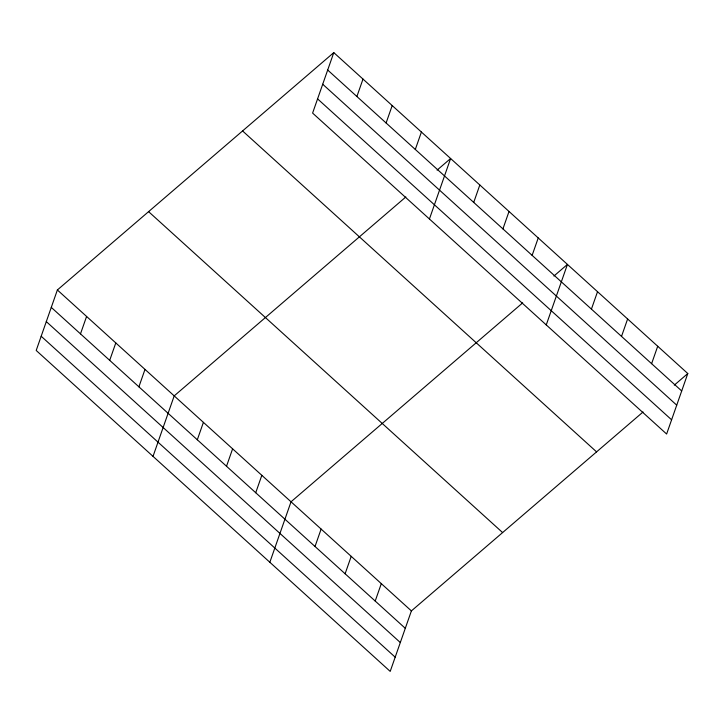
<?xml version="1.0" encoding="UTF-8"?>
<svg xmlns="http://www.w3.org/2000/svg" width="724" height="724" viewBox="0 0 724 724"><rect width="100%" height="100%" fill="white"/><g stroke="black" fill="none" stroke-linecap="round" stroke-linejoin="round"><path stroke-width="1.09" d="M333.791 52.608L312.605 113.089L666.623 434.029L687.8 373.539L333.791 52.608L57.377 289.971L36.2 350.461L390.209 671.392L411.395 610.911L643.039 411.983M80.491 333.873L86.59 316.451M109.695 360.344L115.795 342.932M138.899 386.824L144.999 369.403M153.026 456.364L174.203 395.883L405.847 196.955M197.308 439.776L203.408 422.363M226.512 466.256L232.612 448.835M356.896 96.5L362.996 79.088M255.726 492.727L261.826 475.315M386.1 122.98L392.2 105.559M269.844 562.276L291.03 501.795L522.674 302.867M415.305 149.461L421.404 132.04M429.432 219.001L450.609 158.52L437.097 170.122M315.021 546.484L321.121 529.072M473.722 202.412L479.822 184.991M345.113 573.77L351.212 556.349M502.927 228.893L509.026 211.471M375.204 601.047L381.304 583.625M532.131 255.364L538.231 237.952M546.258 324.904L567.435 264.423L553.923 276.034M591.427 309.121L597.526 291.709M621.518 336.398L627.618 318.985M651.609 363.683L657.709 346.262M674.288 385.15L687.8 373.539M327.691 70.029L681.7 390.96M322.714 84.237L676.723 405.168M317.583 98.88L671.601 419.811M242.576 130.944L596.585 451.876M148.592 211.643L502.61 532.574M57.377 289.971L411.395 610.911M51.277 307.392L405.295 628.323M46.3 321.601L400.318 642.541M41.178 336.244L395.186 657.175"/></g></svg>
